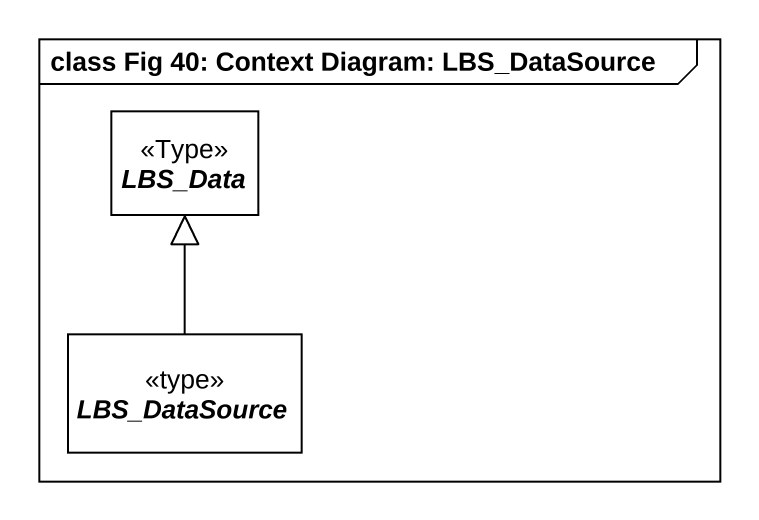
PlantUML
@startuml
mainframe class Fig 40: Context Diagram: LBS_DataSource
hide circle
hide empty members
abstract class LBS_Data <<Type>>
abstract class LBS_DataSource <<type>>
LBS_DataSource -up-|> LBS_Data
@enduml
